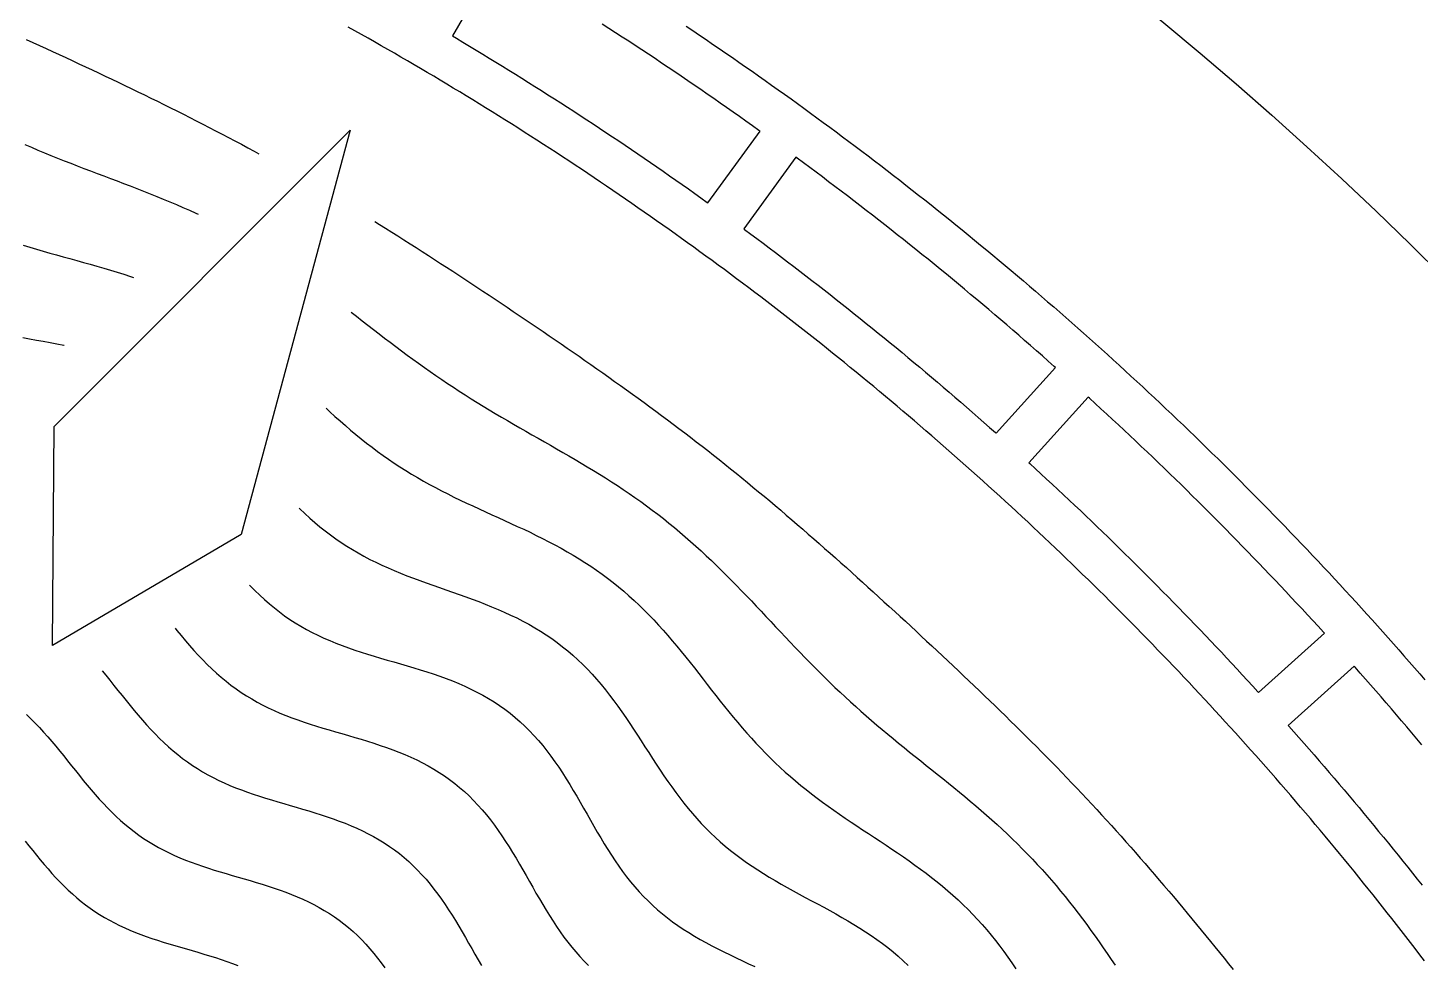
# Model space of a CAD drawing. Header units: millimetres. Extents: x -14.2 to 14.2, y -14.2 to 14.2.
# Drawn here: x 4.96 to 9.99, y 7.6 to 10.98 of the extents above; entities that cross this region are included whole.
import ezdxf

# ---------------------------------------------------------------- set-up
doc = ezdxf.new("R2010")
doc.units = ezdxf.units.MM
for name, color, linetype in [('ALTIN', 2, 'Continuous'), ('DOKU', 8, 'Continuous'), ('KESIM', 1, 'Continuous')]:
    doc.layers.add(name, color=color, linetype=linetype)

msp = doc.modelspace()

# ---------------------------------------------------------------- linework, layer by layer
at = {"layer": 'ALTIN'}
for points in [[(6.6545, 11.2259), (6.4945, 10.9487), (6.5088, 10.9402), (6.5326, 10.926), (6.5564, 10.9117), (6.5802, 10.8974), (6.604, 10.883), (6.6277, 10.8686), (6.6514, 10.8541), (6.6751, 10.8396), (6.6987, 10.825), (6.7223, 10.8103), (6.7459, 10.7957), (6.7694, 10.7809), (6.7929, 10.7661), (6.8164, 10.7513), (6.8398, 10.7364), (6.8632, 10.7214), (6.8866, 10.7064), (6.9099, 10.6914), (6.9333, 10.6763), (6.9565, 10.6611), (6.9798, 10.6459), (7.003, 10.6307), (7.0262, 10.6154), (7.0493, 10.6), (7.0724, 10.5846), (7.0955, 10.5692), (7.1185, 10.5536), (7.1415, 10.5381), (7.1645, 10.5225), (7.1874, 10.5068), (7.2104, 10.4911), (7.2332, 10.4754), (7.2561, 10.4596), (7.2789, 10.4437), (7.3016, 10.4278), (7.3244, 10.4119), (7.3471, 10.3958), (7.3697, 10.3798), (7.3923, 10.3637), (7.4149, 10.3475), (7.4176, 10.3456), (7.6057, 10.6045), (7.6013, 10.6076), (7.5782, 10.6242), (7.555, 10.6407), (7.5317, 10.6572), (7.5085, 10.6736), (7.4852, 10.6899), (7.4618, 10.7062), (7.4385, 10.7225), (7.415, 10.7387), (7.3916, 10.7548), (7.3681, 10.7709), (7.3446, 10.787), (7.3211, 10.803), (7.2975, 10.8189), (7.2738, 10.8348), (7.2502, 10.8507), (7.2265, 10.8665), (7.2028, 10.8822), (7.179, 10.8979), (7.1552, 10.9135), (7.1314, 10.9291), (7.1075, 10.9447), (7.0836, 10.9601), (7.0597, 10.9756), (7.0358, 10.9909)], [(10.0057, 7.6085), (9.9891, 7.6304), (9.9725, 7.6521), (9.9557, 7.6739), (9.939, 7.6956), (9.9222, 7.7172), (9.9053, 7.7389), (9.8884, 7.7605), (9.8714, 7.782), (9.8544, 7.8035), (9.8374, 7.825), (9.8203, 7.8465), (9.8031, 7.8679), (9.786, 7.8892), (9.7687, 7.9106), (9.7514, 7.9319), (9.7341, 7.9531), (9.7167, 7.9743), (9.6993, 7.9955), (9.6819, 8.0166), (9.6643, 8.0377), (9.6468, 8.0588), (9.6292, 8.0798), (9.6115, 8.1008), (9.5938, 8.1218), (9.5761, 8.1427), (9.5583, 8.1636), (9.5405, 8.1844), (9.5226, 8.2052), (9.5047, 8.2259), (9.4867, 8.2467), (9.4687, 8.2673), (9.4506, 8.288), (9.4325, 8.3086), (9.4144, 8.3291), (9.3962, 8.3497), (9.3779, 8.3701), (9.3597, 8.3906), (9.3413, 8.411), (9.323, 8.4313), (9.3045, 8.4517), (9.2861, 8.4719), (9.2676, 8.4922), (9.249, 8.5124), (9.2304, 8.5325), (9.2118, 8.5526), (9.1931, 8.5727), (9.1744, 8.5928), (9.1556, 8.6128), (9.1368, 8.6327), (9.118, 8.6526), (9.0991, 8.6725), (9.0801, 8.6923), (9.0611, 8.7121), (9.0421, 8.7319), (9.023, 8.7516), (9.0039, 8.7712), (8.9848, 8.7908), (8.9656, 8.8104), (8.9463, 8.83), (8.927, 8.8495), (8.9077, 8.8689), (8.8883, 8.8883), (8.8689, 8.9077), (8.8495, 8.927), (8.83, 8.9463), (8.8104, 8.9656), (8.7908, 8.9848), (8.7712, 9.0039), (8.7516, 9.023), (8.7319, 9.0421), (8.7121, 9.0611), (8.6923, 9.0801), (8.6725, 9.0991), (8.6526, 9.118), (8.6327, 9.1368), (8.6128, 9.1556), (8.5928, 9.1744), (8.5727, 9.1931), (8.5526, 9.2118), (8.5325, 9.2304), (8.5124, 9.249), (8.4922, 9.2676), (8.4719, 9.2861), (8.4517, 9.3045), (8.4313, 9.323), (8.411, 9.3413), (8.3906, 9.3597), (8.3701, 9.3779), (8.3497, 9.3962), (8.3291, 9.4144), (8.3086, 9.4325), (8.288, 9.4506), (8.2673, 9.4687), (8.2467, 9.4867), (8.2259, 9.5047), (8.2052, 9.5226), (8.1844, 9.5405), (8.1636, 9.5583), (8.1427, 9.5761), (8.1218, 9.5938), (8.1008, 9.6115), (8.0798, 9.6292), (8.0588, 9.6468), (8.0377, 9.6643), (8.0166, 9.6819), (7.9955, 9.6993), (7.9743, 9.7167), (7.9531, 9.7341), (7.9319, 9.7514), (7.9106, 9.7687), (7.8892, 9.786), (7.8679, 9.8031), (7.8465, 9.8203), (7.825, 9.8374), (7.8035, 9.8544), (7.782, 9.8714), (7.7605, 9.8884), (7.7389, 9.9053), (7.7172, 9.9222), (7.6956, 9.939), (7.6739, 9.9557), (7.6521, 9.9725), (7.6304, 9.9891), (7.6085, 10.0057), (7.5867, 10.0223), (7.5648, 10.0388), (7.5429, 10.0553), (7.5209, 10.0718), (7.4989, 10.0881), (7.4769, 10.1045), (7.4549, 10.1208), (7.4328, 10.137), (7.4106, 10.1532), (7.3885, 10.1693), (7.3663, 10.1854), (7.344, 10.2015), (7.3217, 10.2175), (7.2994, 10.2334), (7.2771, 10.2493), (7.2547, 10.2652), (7.2323, 10.281), (7.2099, 10.2967), (7.1874, 10.3124), (7.1649, 10.3281), (7.1423, 10.3437), (7.1197, 10.3593), (7.0971, 10.3748), (7.0745, 10.3902), (7.0518, 10.4056), (7.0291, 10.421), (7.0063, 10.4363), (6.9835, 10.4516), (6.9607, 10.4668), (6.9378, 10.4819), (6.915, 10.4971), (6.892, 10.5121), (6.8691, 10.5271), (6.8461, 10.5421), (6.8231, 10.557), (6.8, 10.5719), (6.777, 10.5867), (6.7539, 10.6014), (6.7307, 10.6161), (6.7075, 10.6308), (6.6843, 10.6454), (6.6611, 10.66), (6.6378, 10.6745), (6.6145, 10.6889), (6.5912, 10.7033), (6.5678, 10.7177), (6.5444, 10.732), (6.521, 10.7462), (6.4975, 10.7604), (6.474, 10.7746), (6.4505, 10.7887), (6.427, 10.8027), (6.4034, 10.8167), (6.3798, 10.8307), (6.3561, 10.8446), (6.3324, 10.8584), (6.3087, 10.8722), (6.285, 10.8859), (6.2612, 10.8996), (6.2374, 10.9133), (6.2136, 10.9268), (6.1898, 10.9404), (6.1659, 10.9538), (6.142, 10.9673), (6.118, 10.9806)], [(7.3391, 10.9837), (7.363, 10.9677), (7.3869, 10.9516), (7.4108, 10.9354), (7.4347, 10.9193), (7.4585, 10.903), (7.4822, 10.8867), (7.506, 10.8704), (7.5297, 10.854), (7.5533, 10.8375), (7.5769, 10.821), (7.6005, 10.8044), (7.6241, 10.7878), (7.6476, 10.7712), (7.6711, 10.7545), (7.6945, 10.7377), (7.7179, 10.7209), (7.7413, 10.704), (7.7646, 10.6871), (7.7879, 10.6701), (7.8112, 10.6531), (7.8344, 10.6361), (7.8576, 10.6189), (7.8808, 10.6018), (7.9039, 10.5846), (7.9269, 10.5673), (7.95, 10.55), (7.973, 10.5326), (7.9959, 10.5152), (8.0189, 10.4977), (8.0417, 10.4802), (8.0646, 10.4626), (8.0874, 10.445), (8.1102, 10.4273), (8.1329, 10.4096), (8.1556, 10.3919), (8.1782, 10.374), (8.2008, 10.3562), (8.2234, 10.3383), (8.246, 10.3203), (8.2684, 10.3023), (8.2909, 10.2842), (8.3133, 10.2661), (8.3357, 10.2479), (8.358, 10.2297), (8.3803, 10.2115), (8.4026, 10.1932), (8.4248, 10.1748), (8.447, 10.1564), (8.4691, 10.1379), (8.4912, 10.1194), (8.5133, 10.1009), (8.5353, 10.0823), (8.5573, 10.0637), (8.5792, 10.045), (8.6011, 10.0262), (8.623, 10.0074), (8.6448, 9.9886), (8.6665, 9.9697), (8.6883, 9.9508), (8.71, 9.9318), (8.7316, 9.9128), (8.7532, 9.8937), (8.7748, 9.8746), (8.7963, 9.8554), (8.8178, 9.8362), (8.8392, 9.8169), (8.8606, 9.7976), (8.882, 9.7783), (8.9033, 9.7589), (8.9245, 9.7394), (8.9458, 9.7199), (8.967, 9.7004), (8.9881, 9.6808), (9.0092, 9.6612), (9.0303, 9.6415), (9.0513, 9.6218), (9.0722, 9.602), (9.0932, 9.5822), (9.114, 9.5623), (9.1349, 9.5424), (9.1557, 9.5225), (9.1764, 9.5025), (9.1971, 9.4824), (9.2178, 9.4623), (9.2384, 9.4422), (9.259, 9.422), (9.2795, 9.4018), (9.3, 9.3815), (9.3205, 9.3612), (9.3409, 9.3409), (9.3612, 9.3205), (9.3815, 9.3), (9.4018, 9.2795), (9.422, 9.259), (9.4422, 9.2384), (9.4623, 9.2178), (9.4824, 9.1971), (9.5025, 9.1764), (9.5225, 9.1557), (9.5424, 9.1349), (9.5623, 9.114), (9.5822, 9.0932), (9.602, 9.0722), (9.6218, 9.0513), (9.6415, 9.0303), (9.6612, 9.0092), (9.6808, 8.9881), (9.7004, 8.967), (9.7199, 8.9458), (9.7394, 8.9245), (9.7589, 8.9033), (9.7783, 8.882), (9.7976, 8.8606), (9.8169, 8.8392), (9.8362, 8.8178), (9.8554, 8.7963), (9.8746, 8.7748), (9.8937, 8.7532), (9.9128, 8.7316), (9.9318, 8.71), (9.9508, 8.6883), (9.9697, 8.6665), (9.9886, 8.6448), (10.0074, 8.623)], [(9.9969, 8.3884), (9.9786, 8.4102), (9.9602, 8.4319), (9.9418, 8.4536), (9.9233, 8.4753), (9.9048, 8.4969), (9.8862, 8.5185), (9.8676, 8.5401), (9.849, 8.5616), (9.8303, 8.583), (9.8115, 8.6045), (9.7927, 8.6258), (9.7739, 8.6472), (9.755, 8.6685), (9.7514, 8.6725), (9.5136, 8.4584), (9.5158, 8.4559), (9.5342, 8.4352), (9.5526, 8.4143), (9.5709, 8.3935), (9.5892, 8.3726), (9.6075, 8.3516), (9.6257, 8.3307), (9.6438, 8.3096), (9.6619, 8.2886), (9.68, 8.2675), (9.698, 8.2463), (9.7159, 8.2252), (9.7339, 8.2039), (9.7517, 8.1827), (9.7696, 8.1614), (9.7874, 8.1401), (9.8051, 8.1187), (9.8228, 8.0973), (9.8404, 8.0758), (9.858, 8.0543), (9.8756, 8.0328), (9.8931, 8.0112), (9.9105, 7.9896), (9.9279, 7.968), (9.9453, 7.9463), (9.9626, 7.9246), (9.9799, 7.9029), (9.9971, 7.8811)]]:
    msp.add_lwpolyline(points, dxfattribs=at)
for points in [[(5.7317, 9.1477), (5.05, 8.7469), (5.0563, 9.5377), (6.125, 10.6088)], [(7.6611, 10.1666), (7.6833, 10.1499), (7.7054, 10.1331), (7.7275, 10.1163), (7.7495, 10.0994), (7.7715, 10.0825), (7.7935, 10.0655), (7.8155, 10.0485), (7.8374, 10.0314), (7.8592, 10.0143), (7.8811, 9.9971), (7.9029, 9.9799), (7.9246, 9.9626), (7.9463, 9.9453), (7.968, 9.9279), (7.9896, 9.9105), (8.0112, 9.8931), (8.0328, 9.8756), (8.0543, 9.858), (8.0758, 9.8404), (8.0973, 9.8228), (8.1187, 9.8051), (8.1401, 9.7874), (8.1614, 9.7696), (8.1827, 9.7517), (8.2039, 9.7339), (8.2252, 9.7159), (8.2463, 9.698), (8.2675, 9.68), (8.2886, 9.6619), (8.3096, 9.6438), (8.3307, 9.6257), (8.3516, 9.6075), (8.3726, 9.5892), (8.3935, 9.5709), (8.4143, 9.5526), (8.4352, 9.5342), (8.4559, 9.5158), (8.4584, 9.5136), (8.6725, 9.7514), (8.6685, 9.755), (8.6472, 9.7739), (8.6258, 9.7927), (8.6045, 9.8115), (8.583, 9.8303), (8.5616, 9.849), (8.5401, 9.8676), (8.5185, 9.8862), (8.4969, 9.9048), (8.4753, 9.9233), (8.4536, 9.9418), (8.4319, 9.9602), (8.4102, 9.9786), (8.3884, 9.9969), (8.3665, 10.0152), (8.3447, 10.0334), (8.3228, 10.0516), (8.3008, 10.0697), (8.2788, 10.0878), (8.2568, 10.1058), (8.2347, 10.1238), (8.2126, 10.1418), (8.1905, 10.1596), (8.1683, 10.1775), (8.1461, 10.1953), (8.1238, 10.213), (8.1015, 10.2307), (8.0792, 10.2484), (8.0568, 10.266), (8.0344, 10.2835), (8.0119, 10.301), (7.9894, 10.3185), (7.9669, 10.3359), (7.9443, 10.3533), (7.9217, 10.3706), (7.8991, 10.3878), (7.8764, 10.405), (7.8537, 10.4222), (7.8309, 10.4393), (7.8081, 10.4564), (7.7853, 10.4734), (7.7624, 10.4903), (7.7395, 10.5072), (7.7352, 10.5104), (7.5471, 10.2516), (7.5498, 10.2496), (7.5721, 10.2331), (7.5944, 10.2166), (7.6167, 10.2), (7.6389, 10.1833)], [(8.6818, 9.3101), (8.7021, 9.2912), (8.7224, 9.2722), (8.7426, 9.2531), (8.7628, 9.234), (8.7829, 9.2149), (8.803, 9.1957), (8.823, 9.1765), (8.843, 9.1572), (8.863, 9.1379), (8.8829, 9.1185), (8.9027, 9.0991), (8.9226, 9.0797), (8.9424, 9.0602), (8.9621, 9.0407), (8.9818, 9.0211), (9.0015, 9.0015), (9.0211, 8.9818), (9.0407, 8.9621), (9.0602, 8.9424), (9.0797, 8.9226), (9.0991, 8.9027), (9.1185, 8.8829), (9.1379, 8.863), (9.1572, 8.843), (9.1765, 8.823), (9.1957, 8.803), (9.2149, 8.7829), (9.234, 8.7628), (9.2531, 8.7426), (9.2722, 8.7224), (9.2912, 8.7021), (9.3101, 8.6818), (9.3291, 8.6615), (9.3479, 8.6411), (9.3668, 8.6207), (9.3855, 8.6003), (9.4043, 8.5798), (9.4065, 8.5773), (9.6443, 8.7914), (9.6407, 8.7954), (9.6215, 8.8165), (9.6022, 8.8374), (9.5829, 8.8583), (9.5636, 8.8792), (9.5442, 8.9001), (9.5247, 8.9209), (9.5052, 8.9416), (9.4857, 8.9624), (9.4661, 8.983), (9.4465, 9.0037), (9.4268, 9.0242), (9.4071, 9.0448), (9.3874, 9.0653), (9.3676, 9.0858), (9.3477, 9.1062), (9.3279, 9.1265), (9.3079, 9.1469), (9.2879, 9.1672), (9.2679, 9.1874), (9.2479, 9.2076), (9.2277, 9.2277), (9.2076, 9.2479), (9.1874, 9.2679), (9.1672, 9.2879), (9.1469, 9.3079), (9.1265, 9.3279), (9.1062, 9.3477), (9.0858, 9.3676), (9.0653, 9.3874), (9.0448, 9.4071), (9.0242, 9.4268), (9.0037, 9.4465), (8.983, 9.4661), (8.9624, 9.4857), (8.9416, 9.5052), (8.9209, 9.5247), (8.9001, 9.5442), (8.8792, 9.5636), (8.8583, 9.5829), (8.8374, 9.6022), (8.8165, 9.6215), (8.7954, 9.6407), (8.7914, 9.6443), (8.5773, 9.4065), (8.5798, 9.4043), (8.6003, 9.3855), (8.6207, 9.3668), (8.6411, 9.3479), (8.6615, 9.3291)]]:
    msp.add_lwpolyline(points, close=True, dxfattribs=at)
at = {"layer": 'DOKU'}
for points in [[(4.9552, 10.9363), (4.979, 10.9254), (5.0028, 10.9145), (5.0266, 10.9035), (5.0504, 10.8925), (5.0741, 10.8815), (5.0979, 10.8705), (5.1216, 10.8594), (5.1454, 10.8484), (5.1691, 10.8372), (5.1928, 10.8261), (5.2165, 10.8149), (5.2402, 10.8037), (5.2638, 10.7924), (5.2875, 10.7811), (5.3111, 10.7698), (5.3347, 10.7585), (5.3583, 10.7471), (5.3819, 10.7356), (5.4054, 10.7241), (5.4289, 10.7126), (5.4524, 10.701), (5.4759, 10.6893), (5.4994, 10.6777), (5.5228, 10.6659), (5.5462, 10.6541), (5.5695, 10.6422), (5.5929, 10.6303), (5.6162, 10.6183), (5.6394, 10.6062), (5.6627, 10.5941), (5.6859, 10.5819), (5.709, 10.5697), (5.7322, 10.5573), (5.7553, 10.5449), (5.7783, 10.5325), (5.7958, 10.5229)], [(4.9506, 10.5563), (4.9739, 10.5463), (4.9974, 10.5363), (5.0209, 10.5266), (5.0445, 10.5169), (5.0682, 10.5074), (5.0919, 10.498), (5.1157, 10.4887), (5.1395, 10.4794), (5.1634, 10.4703), (5.1873, 10.4612), (5.2112, 10.4521), (5.2352, 10.4431), (5.2592, 10.434), (5.2832, 10.425), (5.3071, 10.4159), (5.3311, 10.4067), (5.3551, 10.3975), (5.379, 10.3882), (5.4028, 10.3787), (5.4266, 10.3692), (5.4504, 10.3595), (5.4741, 10.3496), (5.4976, 10.3396), (5.5211, 10.3293), (5.5446, 10.3189), (5.5678, 10.3083), (5.5757, 10.3046)], [(6.2146, 10.2781), (6.2308, 10.268), (6.253, 10.2541), (6.2752, 10.2402), (6.2974, 10.2262), (6.3195, 10.2122), (6.3416, 10.1981), (6.3637, 10.184), (6.3857, 10.1699), (6.4077, 10.1557), (6.4297, 10.1414), (6.4517, 10.1272), (6.4737, 10.1129), (6.4956, 10.0986), (6.5175, 10.0842), (6.5394, 10.0698), (6.5613, 10.0554), (6.5831, 10.041), (6.605, 10.0265), (6.6268, 10.012), (6.6486, 9.9975), (6.6704, 9.983), (6.6922, 9.9684), (6.7139, 9.9538), (6.7357, 9.9392), (6.7574, 9.9245), (6.7791, 9.9099), (6.8008, 9.8952), (6.8224, 9.8805), (6.8441, 9.8657), (6.8657, 9.8509), (6.8873, 9.8361), (6.9089, 9.8213), (6.9305, 9.8064), (6.952, 9.7915), (6.9735, 9.7765), (6.995, 9.7615), (7.0165, 9.7465), (7.0379, 9.7314), (7.0593, 9.7163), (7.0807, 9.7011), (7.102, 9.6859), (7.1233, 9.6706), (7.1446, 9.6553), (7.1658, 9.6399), (7.187, 9.6245), (7.2081, 9.609), (7.2292, 9.5935), (7.2502, 9.5779), (7.2713, 9.5622), (7.2922, 9.5464), (7.3131, 9.5306), (7.334, 9.5148), (7.3548, 9.4989), (7.3756, 9.4829), (7.3963, 9.4668), (7.4169, 9.4507), (7.4375, 9.4345), (7.4581, 9.4182), (7.4786, 9.4019), (7.4991, 9.3855), (7.5195, 9.3691), (7.5398, 9.3525), (7.5601, 9.3359), (7.5803, 9.3193), (7.6005, 9.3026), (7.6207, 9.2858), (7.6408, 9.269), (7.6608, 9.2521), (7.6808, 9.2352), (7.7008, 9.2182), (7.7207, 9.2011), (7.7405, 9.184), (7.7604, 9.1669), (7.7801, 9.1497), (7.7999, 9.1325), (7.8196, 9.1152), (7.8392, 9.0979), (7.8589, 9.0805), (7.8785, 9.0631), (7.898, 9.0457), (7.9176, 9.0282), (7.9371, 9.0107), (7.9565, 8.9932), (7.976, 8.9757), (7.9954, 8.9581), (8.0148, 8.9405), (8.0342, 8.9229), (8.0535, 8.9052), (8.0728, 8.8875), (8.0922, 8.8698), (8.1114, 8.8521), (8.1307, 8.8343), (8.15, 8.8166), (8.1692, 8.7988), (8.1884, 8.781), (8.2076, 8.7631), (8.2267, 8.7453), (8.2459, 8.7274), (8.265, 8.7095), (8.2841, 8.6916), (8.3032, 8.6736), (8.3222, 8.6556), (8.3412, 8.6376), (8.3602, 8.6196), (8.3792, 8.6015), (8.3981, 8.5834), (8.4171, 8.5653), (8.4359, 8.5471), (8.4548, 8.5289), (8.4736, 8.5106), (8.4924, 8.4924), (8.5111, 8.474), (8.5298, 8.4557), (8.5484, 8.4372), (8.567, 8.4188), (8.5856, 8.4003), (8.6041, 8.3817), (8.6225, 8.3631), (8.6409, 8.3445), (8.6593, 8.3257), (8.6776, 8.307), (8.6958, 8.2882), (8.714, 8.2693), (8.7321, 8.2504), (8.7502, 8.2314), (8.7682, 8.2123), (8.7862, 8.1932), (8.804, 8.1741), (8.8219, 8.1548), (8.8396, 8.1356), (8.8573, 8.1162), (8.875, 8.0968), (8.8925, 8.0774), (8.91, 8.0579), (8.9275, 8.0383), (8.9449, 8.0187), (8.9622, 7.9991), (8.9795, 7.9794), (8.9967, 7.9596), (9.0138, 7.9398), (9.031, 7.9199), (9.048, 7.9), (9.065, 7.8801), (9.0819, 7.8601), (9.0988, 7.8401), (9.1157, 7.82), (9.1325, 7.7999), (9.1492, 7.7797), (9.1659, 7.7595), (9.1826, 7.7393), (9.1992, 7.7191), (9.2158, 7.6988), (9.2324, 7.6785), (9.2489, 7.6582), (9.2654, 7.6378), (9.2819, 7.6174), (9.2983, 7.597), (9.3147, 7.5766)], [(4.9441, 10.1932), (4.9679, 10.1858), (4.9919, 10.1785), (5.016, 10.1714), (5.0402, 10.1645), (5.0644, 10.1577), (5.0887, 10.1509), (5.1131, 10.1442), (5.1375, 10.1375), (5.1619, 10.1307), (5.1863, 10.124), (5.2106, 10.1171), (5.235, 10.1101), (5.2592, 10.1029), (5.2834, 10.0955), (5.3075, 10.088), (5.3315, 10.0801), (5.3431, 10.0762)], [(6.1291, 9.9511), (6.1486, 9.936), (6.1688, 9.9202), (6.189, 9.9045), (6.2093, 9.8888), (6.2295, 9.8732), (6.2498, 9.8576), (6.2701, 9.8421), (6.2905, 9.8267), (6.3109, 9.8114), (6.3314, 9.7962), (6.3519, 9.7811), (6.3726, 9.7662), (6.3933, 9.7514), (6.4141, 9.7367), (6.435, 9.7222), (6.456, 9.7078), (6.4771, 9.6936), (6.4983, 9.6796), (6.5196, 9.6657), (6.541, 9.6519), (6.5625, 9.6383), (6.5841, 9.6248), (6.6058, 9.6115), (6.6276, 9.5983), (6.6495, 9.5852), (6.6714, 9.5722), (6.6935, 9.5593), (6.7156, 9.5464), (6.7377, 9.5337), (6.7599, 9.5209), (6.7821, 9.5082), (6.8044, 9.4955), (6.8267, 9.4829), (6.8489, 9.4701), (6.8712, 9.4574), (6.8934, 9.4446), (6.9157, 9.4318), (6.9378, 9.4188), (6.9599, 9.4058), (6.9819, 9.3926), (7.0039, 9.3793), (7.0257, 9.3659), (7.0474, 9.3523), (7.069, 9.3385), (7.0905, 9.3245), (7.1119, 9.3104), (7.1331, 9.296), (7.1541, 9.2814), (7.175, 9.2666), (7.1957, 9.2516), (7.2162, 9.2363), (7.2366, 9.2209), (7.2567, 9.2051), (7.2767, 9.1892), (7.2965, 9.173), (7.3162, 9.1566), (7.3356, 9.14), (7.3549, 9.1231), (7.374, 9.1061), (7.3929, 9.0888), (7.4116, 9.0714), (7.4302, 9.0537), (7.4487, 9.0359), (7.467, 9.018), (7.4851, 8.9999), (7.5032, 8.9817), (7.5211, 8.9633), (7.539, 8.9449), (7.5567, 8.9264), (7.5744, 8.9078), (7.592, 8.8891), (7.6096, 8.8705), (7.6272, 8.8518), (7.6447, 8.8331), (7.6622, 8.8144), (7.6798, 8.7958), (7.6973, 8.7771), (7.7149, 8.7586), (7.7326, 8.7401), (7.7503, 8.7217), (7.7681, 8.7034), (7.7859, 8.6852), (7.8038, 8.667), (7.8219, 8.6491), (7.84, 8.6312), (7.8583, 8.6135), (7.8766, 8.5959), (7.8951, 8.5784), (7.9138, 8.5611), (7.9325, 8.5439), (7.9514, 8.5268), (7.9704, 8.5099), (7.9895, 8.4931), (8.0087, 8.4764), (8.028, 8.4598), (8.0475, 8.4433), (8.0671, 8.427), (8.0867, 8.4107), (8.1065, 8.3945), (8.1263, 8.3784), (8.1462, 8.3623), (8.1661, 8.3462), (8.1861, 8.3302), (8.2061, 8.3142), (8.2261, 8.2982), (8.2461, 8.2821), (8.2661, 8.2661), (8.286, 8.25), (8.306, 8.2338), (8.3258, 8.2175), (8.3456, 8.2012), (8.3653, 8.1847), (8.3849, 8.1682), (8.4043, 8.1515), (8.4237, 8.1346), (8.4429, 8.1177), (8.4619, 8.1005), (8.4808, 8.0832), (8.4995, 8.0657), (8.518, 8.048), (8.5363, 8.0301), (8.5544, 8.012), (8.5723, 7.9938), (8.5899, 7.9753), (8.6074, 7.9566), (8.6247, 7.9377), (8.6417, 7.9186), (8.6585, 7.8994), (8.6751, 7.8799), (8.6915, 7.8603), (8.7077, 7.8404), (8.7237, 7.8204), (8.7394, 7.8003), (8.7551, 7.7799), (8.7705, 7.7595), (8.7858, 7.7389), (8.8009, 7.7182), (8.8159, 7.6973), (8.8307, 7.6764), (8.8454, 7.6554), (8.8601, 7.6343), (8.8746, 7.6132), (8.8891, 7.592)], [(4.9424, 9.8591), (4.9671, 9.8546), (4.9918, 9.8501), (5.0166, 9.8456), (5.0414, 9.8411), (5.0661, 9.8364), (5.0908, 9.8316), (5.092, 9.8314)], [(6.0381, 9.6039), (6.0517, 9.5914), (6.0704, 9.5746), (6.0891, 9.5579), (6.1079, 9.5415), (6.1268, 9.5253), (6.1459, 9.5093), (6.1652, 9.4936), (6.1846, 9.4781), (6.2042, 9.463), (6.224, 9.4482), (6.244, 9.4337), (6.2642, 9.4195), (6.2846, 9.4056), (6.3052, 9.392), (6.3261, 9.3788), (6.3472, 9.3659), (6.3684, 9.3533), (6.3899, 9.341), (6.4116, 9.3289), (6.4335, 9.3172), (6.4555, 9.3056), (6.4778, 9.2943), (6.5002, 9.2832), (6.5227, 9.2723), (6.5454, 9.2615), (6.5682, 9.2509), (6.5911, 9.2403), (6.614, 9.2299), (6.637, 9.2194), (6.6601, 9.209), (6.6831, 9.1985), (6.7061, 9.188), (6.7291, 9.1774), (6.7521, 9.1667), (6.7749, 9.1558), (6.7977, 9.1447), (6.8203, 9.1335), (6.8428, 9.122), (6.8651, 9.1103), (6.8872, 9.0982), (6.9091, 9.0859), (6.9308, 9.0733), (6.9522, 9.0603), (6.9734, 9.0469), (6.9943, 9.0332), (7.0149, 9.0191), (7.0352, 9.0047), (7.0553, 8.9898), (7.075, 8.9746), (7.0944, 8.959), (7.1135, 8.9429), (7.1324, 8.9266), (7.1509, 8.9098), (7.1691, 8.8927), (7.187, 8.8752), (7.2046, 8.8574), (7.222, 8.8392), (7.2391, 8.8208), (7.2559, 8.8021), (7.2725, 8.7832), (7.289, 8.764), (7.3052, 8.7447), (7.3212, 8.7251), (7.3372, 8.7054), (7.3529, 8.6856), (7.3686, 8.6658), (7.3842, 8.6458), (7.3998, 8.6258), (7.4153, 8.6059), (7.4308, 8.586), (7.4464, 8.5661), (7.462, 8.5463), (7.4776, 8.5266), (7.4934, 8.5071), (7.5093, 8.4877), (7.5253, 8.4685), (7.5415, 8.4495), (7.5579, 8.4308), (7.5744, 8.4122), (7.5912, 8.394), (7.6082, 8.3759), (7.6254, 8.3582), (7.6429, 8.3407), (7.6606, 8.3236), (7.6786, 8.3067), (7.6969, 8.2901), (7.7154, 8.2737), (7.7342, 8.2577), (7.7532, 8.2419), (7.7725, 8.2264), (7.792, 8.2111), (7.8118, 8.196), (7.8318, 8.1812), (7.852, 8.1665), (7.8724, 8.1521), (7.8929, 8.1378), (7.9136, 8.1236), (7.9345, 8.1095), (7.9554, 8.0955), (7.9765, 8.0816), (7.9976, 8.0677), (8.0187, 8.0537), (8.0398, 8.0398), (8.0609, 8.0258), (8.082, 8.0117), (8.1029, 7.9976), (8.1238, 7.9832), (8.1445, 7.9688), (8.1651, 7.9541), (8.1855, 7.9392), (8.2057, 7.9242), (8.2257, 7.9088), (8.2454, 7.8932), (8.2648, 7.8773), (8.2839, 7.8612), (8.3028, 7.8447), (8.3213, 7.8279), (8.3394, 7.8107), (8.3573, 7.7933), (8.3747, 7.7755), (8.3918, 7.7573), (8.4086, 7.7389), (8.4249, 7.72), (8.441, 7.7009), (8.4566, 7.6814), (8.4719, 7.6617), (8.4869, 7.6416), (8.5015, 7.6213), (8.5158, 7.6007), (8.5298, 7.5798)], [(5.9407, 9.2427), (5.9434, 9.2401), (5.9612, 9.2234), (5.9792, 9.2071), (5.9974, 9.1913), (6.0159, 9.1758), (6.0347, 9.1609), (6.0539, 9.1464), (6.0733, 9.1324), (6.093, 9.1188), (6.1131, 9.1058), (6.1334, 9.0932), (6.1541, 9.0811), (6.1752, 9.0694), (6.1965, 9.0582), (6.2181, 9.0474), (6.2401, 9.0371), (6.2623, 9.027), (6.2847, 9.0174), (6.3075, 9.008), (6.3304, 8.9989), (6.3535, 8.99), (6.3768, 8.9814), (6.4003, 8.9729), (6.4239, 8.9645), (6.4476, 8.9562), (6.4713, 8.9479), (6.495, 8.9396), (6.5188, 8.9313), (6.5425, 8.9228), (6.5661, 8.9142), (6.5897, 8.9054), (6.613, 8.8964), (6.6363, 8.8871), (6.6593, 8.8774), (6.6821, 8.8675), (6.7047, 8.8571), (6.7269, 8.8464), (6.7489, 8.8352), (6.7705, 8.8235), (6.7918, 8.8113), (6.8127, 8.7987), (6.8332, 8.7855), (6.8533, 8.7718), (6.873, 8.7576), (6.8923, 8.7428), (6.9112, 8.7275), (6.9296, 8.7117), (6.9476, 8.6953), (6.9652, 8.6785), (6.9824, 8.6611), (6.9992, 8.6432), (7.0155, 8.6249), (7.0316, 8.6062), (7.0472, 8.5871), (7.0625, 8.5676), (7.0776, 8.5477), (7.0923, 8.5276), (7.1068, 8.5071), (7.121, 8.4865), (7.1351, 8.4657), (7.149, 8.4447), (7.1627, 8.4236), (7.1764, 8.4025), (7.19, 8.3813), (7.2036, 8.3602), (7.2172, 8.3391), (7.2309, 8.3181), (7.2446, 8.2973), (7.2584, 8.2767), (7.2725, 8.2562), (7.2867, 8.2361), (7.3011, 8.2162), (7.3157, 8.1966), (7.3306, 8.1773), (7.3459, 8.1584), (7.3614, 8.1399), (7.3773, 8.1218), (7.3935, 8.104), (7.4101, 8.0867), (7.4271, 8.0699), (7.4445, 8.0534), (7.4623, 8.0374), (7.4804, 8.0218), (7.499, 8.0066), (7.5179, 7.9918), (7.5372, 7.9774), (7.5569, 7.9633), (7.5769, 7.9496), (7.5973, 7.9363), (7.618, 7.9232), (7.639, 7.9104), (7.6602, 7.8978), (7.6817, 7.8855), (7.7033, 7.8733), (7.7252, 7.8612), (7.7472, 7.8492), (7.7692, 7.8373), (7.7914, 7.8254), (7.8135, 7.8135), (7.8357, 7.8016), (7.8578, 7.7895), (7.8798, 7.7773), (7.9016, 7.7649), (7.9233, 7.7523), (7.9448, 7.7395), (7.9661, 7.7264), (7.987, 7.713), (8.0077, 7.6992), (8.028, 7.6851), (8.0479, 7.6706), (8.0674, 7.6557), (8.0866, 7.6404), (8.1052, 7.6246), (8.1234, 7.6084), (8.1411, 7.5917)], [(5.7614, 8.9655), (5.7646, 8.9621), (5.7814, 8.9452), (5.7984, 8.9288), (5.8158, 8.9129), (5.8334, 8.8975), (5.8514, 8.8826), (5.8698, 8.8683), (5.8885, 8.8545), (5.9076, 8.8414), (5.9271, 8.8288), (5.947, 8.8167), (5.9672, 8.8052), (5.9878, 8.7943), (6.0088, 8.7839), (6.0302, 8.774), (6.0519, 8.7645), (6.0739, 8.7555), (6.0962, 8.7469), (6.1189, 8.7387), (6.1418, 8.7307), (6.1649, 8.7231), (6.1882, 8.7158), (6.2118, 8.7086), (6.2354, 8.7015), (6.2592, 8.6946), (6.283, 8.6877), (6.3069, 8.6808), (6.3308, 8.6738), (6.3547, 8.6667), (6.3784, 8.6594), (6.4021, 8.6519), (6.4256, 8.6442), (6.4489, 8.6361), (6.472, 8.6277), (6.4948, 8.6189), (6.5174, 8.6097), (6.5396, 8.6), (6.5614, 8.5898), (6.5829, 8.579), (6.604, 8.5677), (6.6246, 8.5559), (6.6449, 8.5434), (6.6646, 8.5303), (6.6839, 8.5166), (6.7027, 8.5023), (6.721, 8.4874), (6.7388, 8.4718), (6.7561, 8.4557), (6.773, 8.4389), (6.7893, 8.4216), (6.8052, 8.4038), (6.8207, 8.3854), (6.8357, 8.3665), (6.8504, 8.3472), (6.8646, 8.3274), (6.8785, 8.3073), (6.8921, 8.2868), (6.9053, 8.266), (6.9183, 8.245), (6.9311, 8.2237), (6.9437, 8.2023), (6.9562, 8.1808), (6.9686, 8.1592), (6.9809, 8.1375), (6.9932, 8.116), (7.0055, 8.0945), (7.0178, 8.0731), (7.0303, 8.0519), (7.0429, 8.0309), (7.0558, 8.0102), (7.0688, 7.9898), (7.0821, 7.9697), (7.0957, 7.95), (7.1096, 7.9307), (7.1238, 7.9118), (7.1384, 7.8933), (7.1535, 7.8754), (7.1689, 7.8579), (7.1848, 7.8409), (7.2012, 7.8244), (7.218, 7.8084), (7.2352, 7.7929), (7.253, 7.7779), (7.2712, 7.7634), (7.2898, 7.7493), (7.3089, 7.7357), (7.3285, 7.7226), (7.3484, 7.7099), (7.3688, 7.6975), (7.3895, 7.6855), (7.4106, 7.6739), (7.4319, 7.6625), (7.4536, 7.6513), (7.4755, 7.6404), (7.4976, 7.6296), (7.5199, 7.619), (7.5423, 7.6084), (7.5647, 7.5978), (7.5873, 7.5873)], [(5.4927, 8.8093), (5.4995, 8.801), (5.5147, 8.7826), (5.5299, 8.7644), (5.5453, 8.7465), (5.5609, 8.7289), (5.5767, 8.7117), (5.5927, 8.6949), (5.609, 8.6785), (5.6255, 8.6625), (5.6423, 8.6471), (5.6595, 8.6321), (5.6769, 8.6177), (5.6947, 8.6038), (5.7129, 8.5905), (5.7314, 8.5777), (5.7503, 8.5655), (5.7696, 8.5538), (5.7892, 8.5426), (5.8093, 8.532), (5.8296, 8.5219), (5.8503, 8.5123), (5.8714, 8.5031), (5.8928, 8.4944), (5.9144, 8.486), (5.9364, 8.478), (5.9586, 8.4704), (5.981, 8.463), (6.0037, 8.4558), (6.0265, 8.4489), (6.0495, 8.442), (6.0725, 8.4353), (6.0957, 8.4286), (6.1188, 8.4219), (6.142, 8.4151), (6.1652, 8.4082), (6.1882, 8.4012), (6.2112, 8.3939), (6.234, 8.3864), (6.2566, 8.3786), (6.279, 8.3704), (6.3011, 8.3619), (6.323, 8.3529), (6.3446, 8.3435), (6.3658, 8.3336), (6.3866, 8.3232), (6.407, 8.3122), (6.4271, 8.3007), (6.4467, 8.2886), (6.4658, 8.2759), (6.4845, 8.2626), (6.5028, 8.2487), (6.5205, 8.2342), (6.5378, 8.2192), (6.5546, 8.2035), (6.571, 8.1873), (6.5869, 8.1705), (6.6023, 8.1531), (6.6173, 8.1353), (6.6319, 8.117), (6.6461, 8.0982), (6.6599, 8.0791), (6.6734, 8.0595), (6.6865, 8.0397), (6.6994, 8.0195), (6.712, 7.9991), (6.7244, 7.9784), (6.7367, 7.9577), (6.7488, 7.9368), (6.7608, 7.9158), (6.7727, 7.8949), (6.7846, 7.8739), (6.7965, 7.8531), (6.8086, 7.8323), (6.8207, 7.8118), (6.8329, 7.7914), (6.8453, 7.7713), (6.858, 7.7515), (6.8709, 7.732), (6.884, 7.7129), (6.8975, 7.6942), (6.9114, 7.6758), (6.9256, 7.6579), (6.9401, 7.6405), (6.9551, 7.6235), (6.9706, 7.607), (6.9864, 7.591)], [(5.2299, 8.655), (5.2426, 8.6395), (5.2573, 8.6214), (5.272, 8.6031), (5.2866, 8.5849), (5.3012, 8.5666), (5.3158, 8.5485), (5.3304, 8.5305), (5.3451, 8.5126), (5.3599, 8.495), (5.3749, 8.4776), (5.39, 8.4606), (5.4053, 8.4439), (5.4208, 8.4276), (5.4366, 8.4117), (5.4526, 8.3962), (5.4689, 8.3813), (5.4855, 8.3668), (5.5024, 8.3528), (5.5197, 8.3393), (5.5373, 8.3264), (5.5553, 8.314), (5.5736, 8.3022), (5.5922, 8.2908), (5.6113, 8.28), (5.6307, 8.2698), (5.6504, 8.26), (5.6705, 8.2506), (5.6909, 8.2417), (5.7116, 8.2333), (5.7326, 8.2252), (5.7539, 8.2174), (5.7754, 8.21), (5.7972, 8.2028), (5.8191, 8.1959), (5.8413, 8.1891), (5.8635, 8.1825), (5.8859, 8.176), (5.9083, 8.1695), (5.9308, 8.163), (5.9532, 8.1564), (5.9756, 8.1497), (5.998, 8.1429), (6.0202, 8.1359), (6.0423, 8.1286), (6.0643, 8.121), (6.086, 8.1131), (6.1074, 8.1048), (6.1286, 8.0962), (6.1495, 8.087), (6.1701, 8.0774), (6.1903, 8.0673), (6.2101, 8.0567), (6.2295, 8.0455), (6.2485, 8.0338), (6.2671, 8.0215), (6.2852, 8.0086), (6.3029, 7.9952), (6.3201, 7.9811), (6.3368, 7.9665), (6.3531, 7.9513), (6.369, 7.9356), (6.3844, 7.9193), (6.3993, 7.9025), (6.4139, 7.8852), (6.428, 7.8675), (6.4418, 7.8493), (6.4552, 7.8307), (6.4682, 7.8118), (6.481, 7.7925), (6.4935, 7.773), (6.5057, 7.7532), (6.5177, 7.7332), (6.5296, 7.7131), (6.5413, 7.6928), (6.5529, 7.6725), (6.5645, 7.6522), (6.5761, 7.6319), (6.5876, 7.6117), (6.5993, 7.5916)], [(4.9558, 8.4979), (4.9717, 8.4826), (4.9873, 8.4668), (5.0027, 8.4507), (5.0178, 8.4342), (5.0327, 8.4174), (5.0474, 8.4003), (5.0619, 8.383), (5.0763, 8.3655), (5.0906, 8.348), (5.1048, 8.3303), (5.119, 8.3126), (5.1331, 8.295), (5.1472, 8.2774), (5.1614, 8.2599), (5.1756, 8.2426), (5.19, 8.2256), (5.2044, 8.2088), (5.219, 8.1923), (5.2339, 8.1761), (5.2489, 8.1603), (5.2641, 8.1449), (5.2796, 8.1299), (5.2954, 8.1154), (5.3115, 8.1014), (5.3279, 8.0879), (5.3446, 8.0749), (5.3617, 8.0623), (5.3791, 8.0503), (5.3968, 8.0389), (5.4149, 8.0279), (5.4333, 8.0174), (5.4521, 8.0075), (5.4712, 7.998), (5.4907, 7.989), (5.5104, 7.9803), (5.5305, 7.9721), (5.5508, 7.9643), (5.5714, 7.9568), (5.5923, 7.9496), (5.6133, 7.9427), (5.6346, 7.936), (5.656, 7.9294), (5.6776, 7.923), (5.6992, 7.9167), (5.7209, 7.9104), (5.7427, 7.9041), (5.7644, 7.8977), (5.7861, 7.8913), (5.8078, 7.8847), (5.8293, 7.8779), (5.8507, 7.8708), (5.8719, 7.8635), (5.893, 7.8558), (5.9137, 7.8478), (5.9343, 7.8394), (5.9545, 7.8306), (5.9744, 7.8213), (5.994, 7.8115), (6.0131, 7.8012), (6.0319, 7.7904), (6.0503, 7.779), (6.0683, 7.7671), (6.0859, 7.7546), (6.103, 7.7416), (6.1197, 7.728), (6.1359, 7.7139), (6.1517, 7.6991), (6.167, 7.6839), (6.1819, 7.6682), (6.1964, 7.6519), (6.2105, 7.6352), (6.2241, 7.618), (6.2375, 7.6004), (6.2504, 7.5824)], [(4.9513, 8.0403), (4.965, 8.0233), (4.9786, 8.0063), (4.9923, 7.9894), (5.0061, 7.9727), (5.02, 7.9562), (5.034, 7.9399), (5.0481, 7.9239), (5.0624, 7.9083), (5.077, 7.893), (5.0917, 7.8781), (5.1067, 7.8637), (5.122, 7.8496), (5.1376, 7.8361), (5.1534, 7.823), (5.1696, 7.8104), (5.1861, 7.7983), (5.2029, 7.7867), (5.22, 7.7756), (5.2375, 7.765), (5.2554, 7.7549), (5.2735, 7.7452), (5.292, 7.736), (5.3108, 7.7273), (5.3299, 7.719), (5.3493, 7.711), (5.369, 7.7035), (5.3889, 7.6962), (5.4091, 7.6892), (5.4295, 7.6825), (5.45, 7.676), (5.4708, 7.6697), (5.4916, 7.6635), (5.5125, 7.6574), (5.5335, 7.6513), (5.5546, 7.6452), (5.5756, 7.6391), (5.5966, 7.6328), (5.6175, 7.6264), (5.6384, 7.6198), (5.6591, 7.613), (5.6796, 7.6059), (5.6999, 7.5985), (5.7201, 7.5908)]]:
    msp.add_lwpolyline(points, dxfattribs=at)
at = {"layer": 'KESIM'}
msp.add_circle((0, 0), 14.25, dxfattribs=at)

doc.saveas('drawing.dxf')
